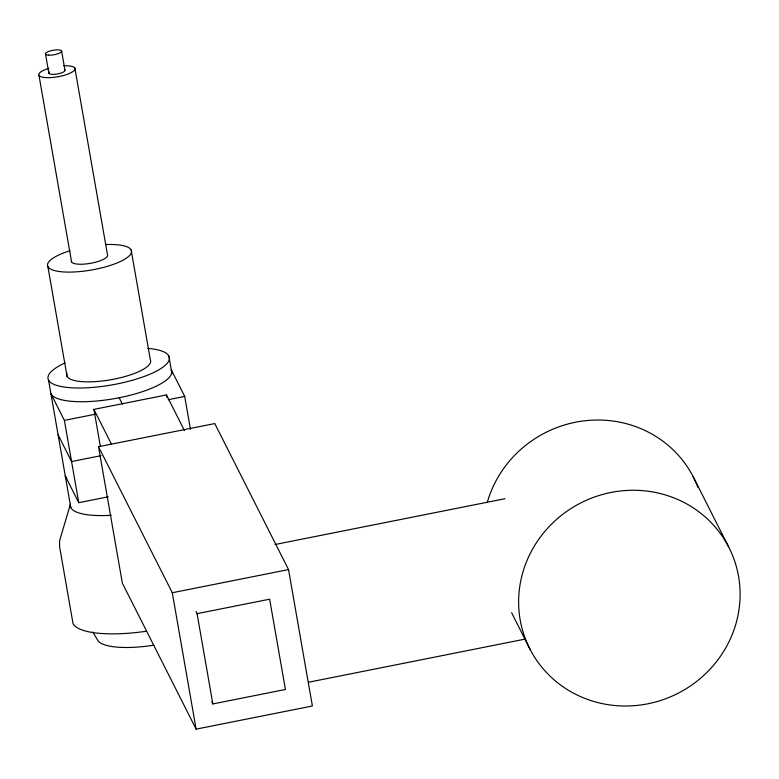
<?xml version="1.0" encoding="UTF-8"?>
<svg xmlns="http://www.w3.org/2000/svg" width="779" height="779" viewBox="0 0 779 779"><rect width="100%" height="100%" fill="white"/><g stroke="black" fill="none" stroke-linecap="round" stroke-linejoin="round"><path stroke-width="1.17" d="M70.431 504.198L59.545 540.879L59.594 546.741L73.022 623.57A79.439 22.172 -9.9 0 0 146.257 631.263M100.335 446.221L93.899 409.394L166.463 394.943L184.477 430.602M50.917 393.736L64.384 420.378L95.057 414.272M168.196 399.705L184.711 396.414L190.456 429.336M98.524 446.727L214.78 423.562L288.542 569.585L312.379 705.988L196.113 729.144L122.352 583.13L98.524 446.727L172.286 592.741L196.113 729.144M101.066 455.666L71.571 461.538L58.113 434.886M65.3 476.047L78.757 502.689L108.252 496.817M274.997 544.521L505.026 498.706M172.286 592.741L288.542 569.585M195.987 611.496L197.077 613.657L269.641 599.197L285.416 689.483L212.852 703.934L211.761 701.772M308.542 682.238L525.455 639.033M92.759 631.964L97.531 639.978A58.026 16.203 -9.9 0 0 153.794 645.178M693.086 476.534L728.56 546.77M511.618 612.761L530.168 649.501M184.711 396.414L171.244 369.762A61.58 17.187 -9.9 0 1 119.168 397.748A61.58 17.187 -9.9 0 1 50.937 393.726M119.158 397.738L122.391 404.135M93.899 409.394L111.368 443.981M168.848 356.052L171.867 373.297M166.463 394.943L166.881 397.319M197.077 613.657L212.852 703.934M131.154 249.991L150.328 359.742A42.621 11.899 -9.9 0 1 108.778 380.084A42.621 11.899 -9.9 0 1 67.004 373.18M74.881 68.133L107.473 254.704A18.384 5.132 -9.9 0 1 89.556 263.477A18.384 5.132 -9.9 0 1 71.532 260.507M61.609 50.947L64.959 70.149M45.523 54.063L48.882 73.265M38.96 75.29L71.561 261.861M47.879 266.574L67.052 376.325M64.384 420.378L78.757 502.689M48.522 380.016L70.811 507.596M111.309 515.26A61.58 17.187 -9.9 0 1 70.246 505.415M66.488 477.644A61.58 17.187 -9.9 0 1 65.319 476.037M147.981 348.427A61.58 17.187 -9.9 0 1 154.106 372.304A61.58 17.187 -9.9 0 1 67.345 387.445A61.58 17.187 -9.9 0 1 65.154 362.878M105.486 244.557A42.621 11.899 -9.9 0 1 123.657 259.835A42.621 11.899 -9.9 0 1 57.773 271.287A42.621 11.899 -9.9 0 1 70.042 250.721M63.81 65.787A18.384 5.132 -9.9 0 1 71.571 72.418A18.384 5.132 -9.9 0 1 43.059 77.287A18.384 5.132 -9.9 0 1 48.873 68.338M64.453 69.643A8.209 2.288 -9.9 0 1 56.779 74.054A8.209 2.288 -9.9 0 1 49.496 71.98M487.264 502.455A111.709 106.879 -26.8 0 1 589.742 420.309A111.709 106.879 -26.8 0 1 697.974 487.479M48.522 55.134A8.209 2.288 -9.9 0 0 61.57 51.56A8.209 2.288 -9.9 0 0 50.596 50.82A8.209 2.288 -9.9 0 0 48.522 55.134M614.543 705.492A111.709 106.879 -26.8 0 0 731.822 553.674A111.709 106.879 -26.8 0 0 541.736 535.251A111.709 106.879 -26.8 0 0 614.543 705.492"/></g></svg>
